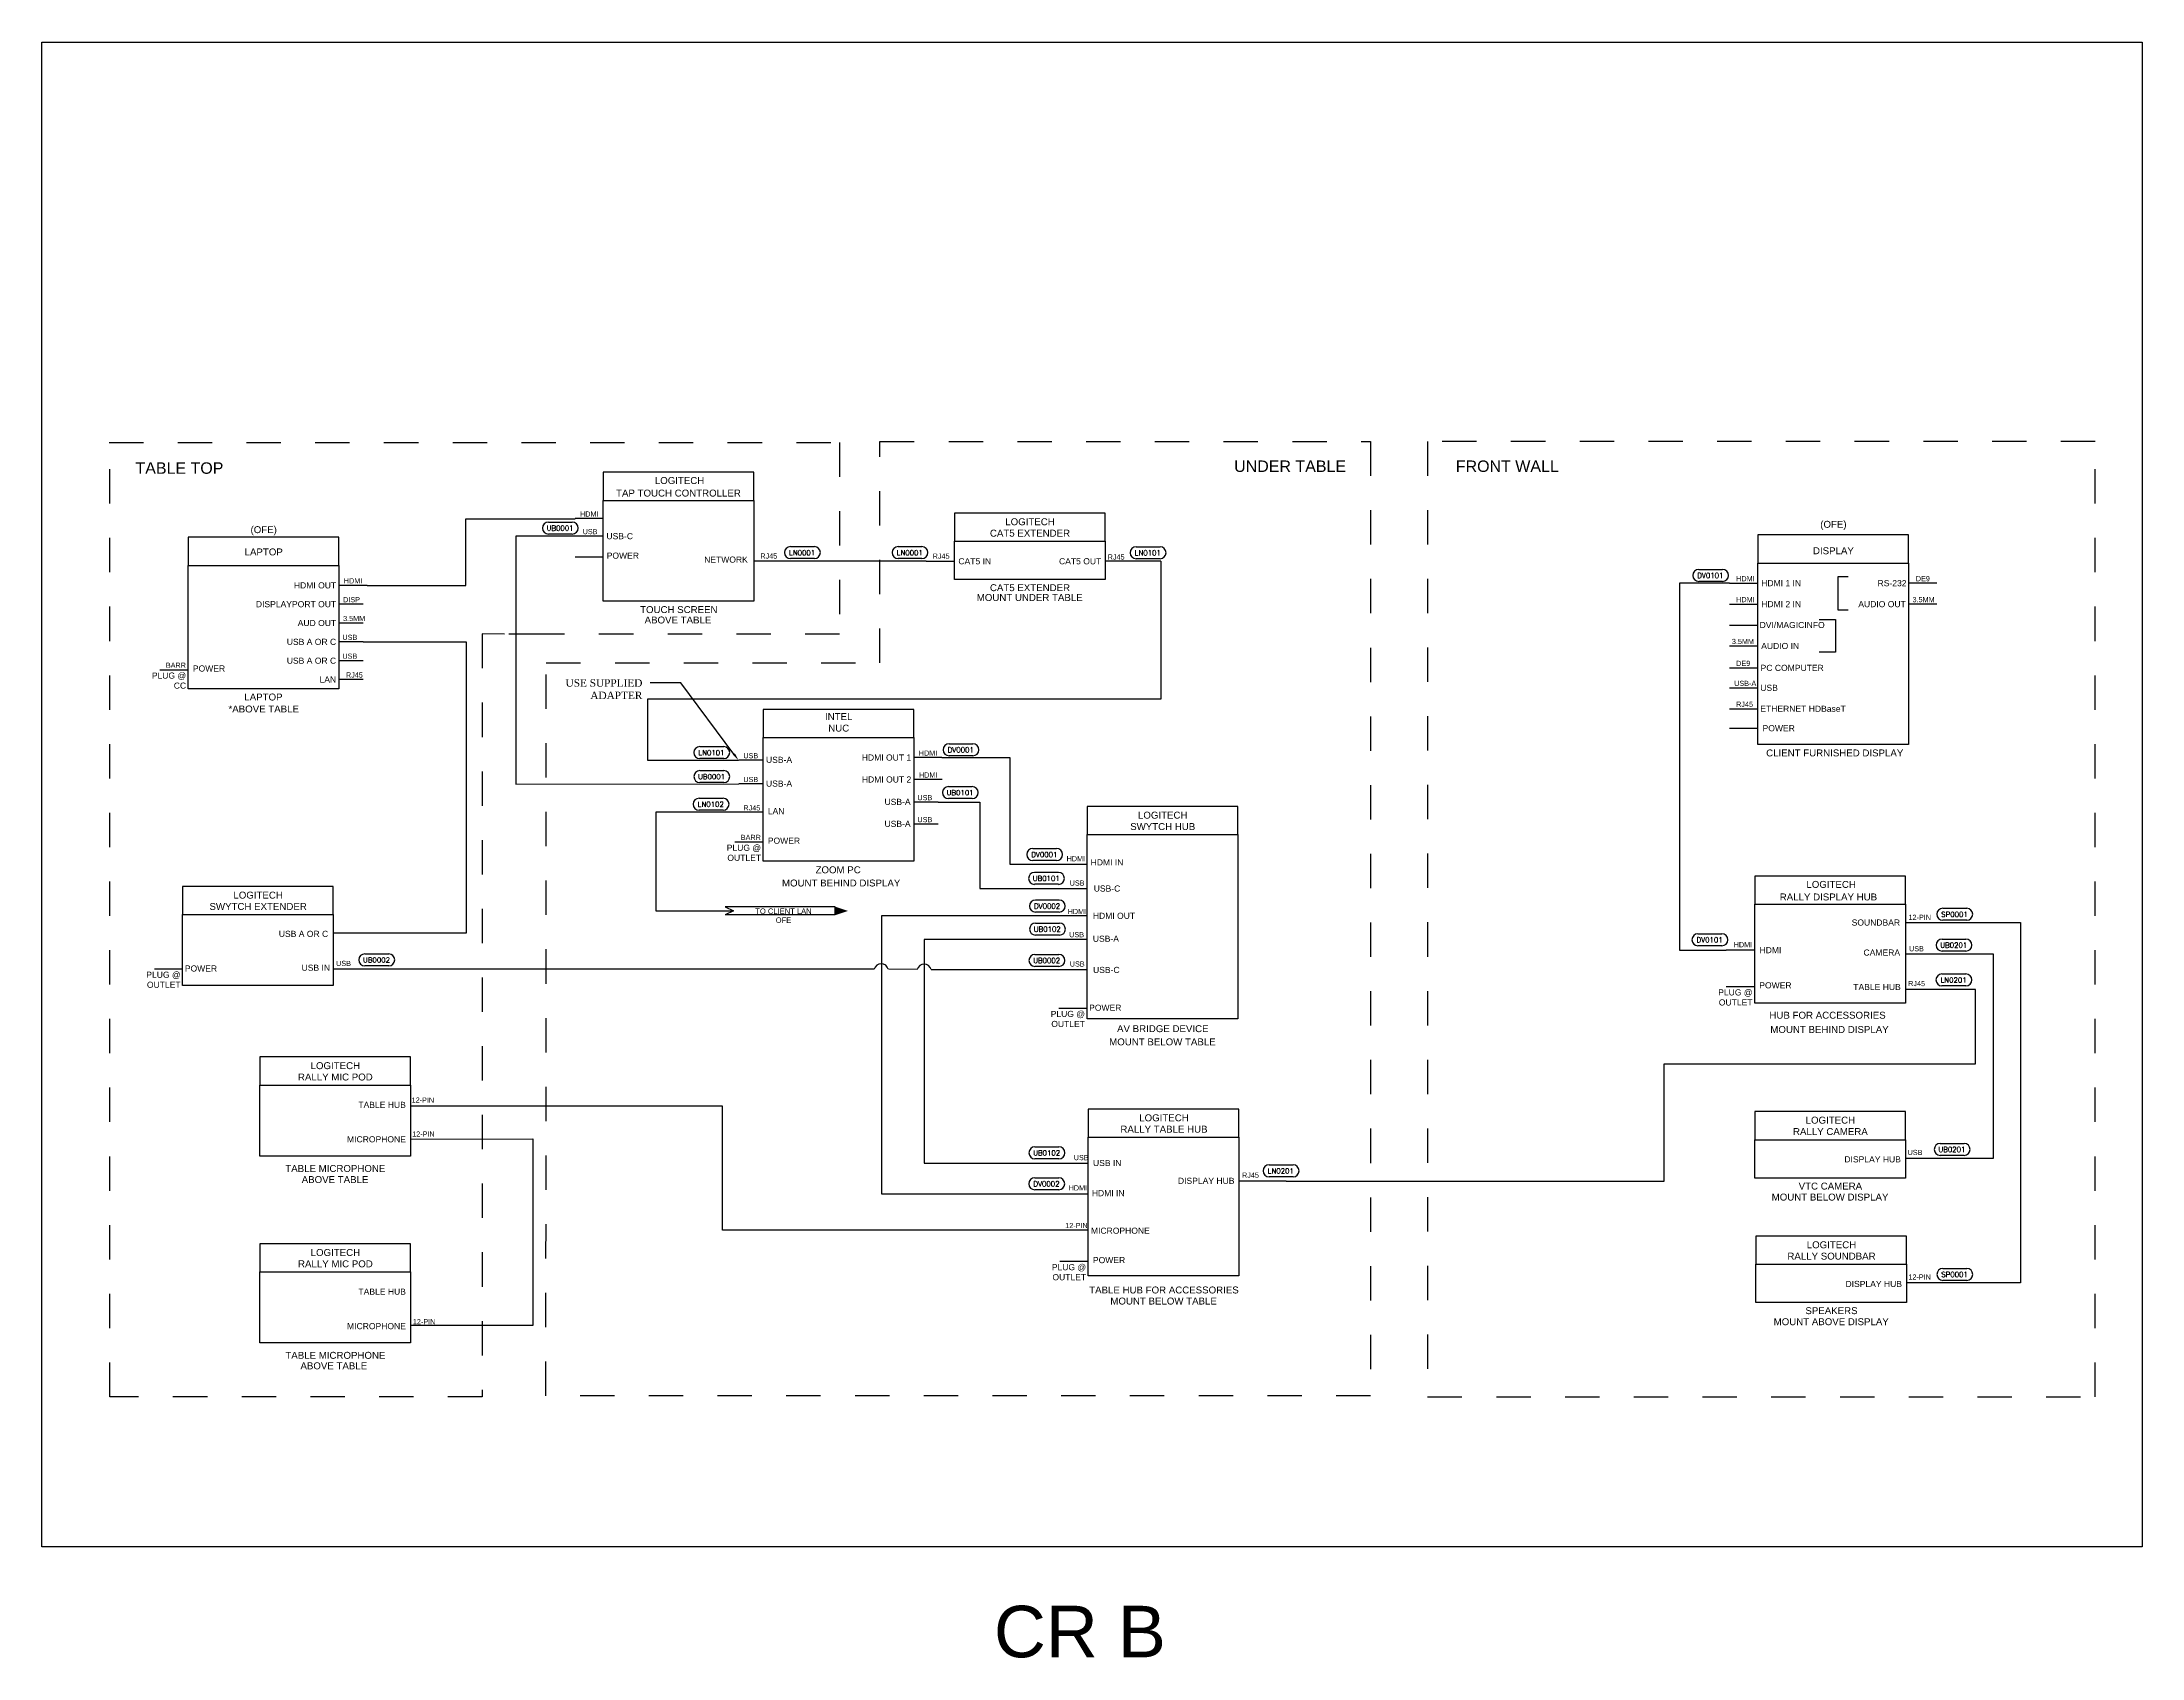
# Model space of a CAD drawing. Header units: inches. Extents: x 8 to 214, y -1 to 40.
# Drawn here: x 96.43 to 126.99, y -0.73 to 22.79 of the extents above; entities that cross this region are included whole.
import ezdxf
from ezdxf import colors
from ezdxf.entities.mleader import LeaderData, LeaderLine
from ezdxf.enums import TextEntityAlignment as Align
from ezdxf.math import Vec2, Vec3

# ---------------------------------------------------------------- set-up
doc = ezdxf.new("R2010")
doc.units = ezdxf.units.IN
doc.header["$MEASUREMENT"] = 0
doc.linetypes.add('1DASH', pattern=[1, 0.5, -0.5])
for name, color, linetype in [('AV-1-DASH', 3, '1DASH'), ('AV-CABLE-AUDIO', 4, 'Continuous'), ('AV-CABLE-CNTRL', 2, 'Continuous'), ('AV-CABLE-VIDEO', 6, 'Continuous'), ('AV-CBL-AUDIO', 4, 'Continuous'), ('AV-DEVICE', 4, 'Continuous'), ('AV-NOTE', 1, 'Continuous'), ('AV-TEXT', 2, 'Continuous')]:
    doc.layers.add(name, color=color, linetype=linetype)
doc.layers.add('AV-VPRT', color=9, linetype='Continuous', plot=False)
doc.styles.add('AVCON', font='BOOKOS.TTF')
doc.styles.add('PDF Arial', font='arial.ttf')
doc.styles.get("Standard").update_dxf_attribs({"font": 'simplex.shx'})
doc.styles.add('WL-BASE', font='arial.ttf')

# ---------------------------------------------------------------- blocks, each defined once
blk = doc.blocks.new('WIRE_LABEL')
at = {"layer": 'AV-TEXT'}
for p, q in [((-0.137, 0.141), (0.143, 0.141)), ((0.143, 0), (-0.137, 0))]:
    blk.add_line(p, q, dxfattribs=at)
for centre, start, end in [((-0.137, 0.07), 90, 270), ((0.143, 0.07), 270, 90)]:
    blk.add_arc(centre, 0.0703, start, end, dxfattribs=at)
blk.add_attdef('NUMBER', text='', height=0.06, dxfattribs=at).set_placement((0, 0.039), align=Align.CENTER)

msp = doc.modelspace()

# ---------------------------------------------------------------- linework, layer by layer
for points in [[(104.599, 16.117), (106.79, 16.117), (106.79, 16.528), (104.599, 16.528)], [(104.599, 16.117), (106.79, 16.117), (106.79, 14.651), (104.599, 14.651)], [(109.708, 15.522), (111.9, 15.522), (111.9, 15.933), (109.708, 15.933)], [(109.708, 15.522), (111.9, 15.522), (111.9, 14.964), (109.708, 14.964)], [(106.924, 12.665), (109.116, 12.665), (109.116, 13.076), (106.924, 13.076)], [(106.924, 12.665), (109.116, 12.665), (109.116, 10.867), (106.924, 10.867)], [(111.639, 11.253), (113.831, 11.253), (113.831, 11.664), (111.639, 11.664)], [(111.639, 11.253), (113.831, 11.253), (113.831, 8.57), (111.639, 8.57)], [(98.478, 10.089), (100.67, 10.089), (100.67, 10.5), (98.478, 10.5)], [(121.353, 10.239), (123.545, 10.239), (123.545, 10.65), (121.353, 10.65)], [(98.478, 10.089), (100.67, 10.089), (100.67, 9.057), (98.478, 9.057)], [(121.353, 10.239), (123.545, 10.239), (123.545, 8.798), (121.353, 8.798)], [(99.601, 7.607), (101.793, 7.607), (101.793, 8.018), (99.601, 8.018)], [(99.601, 7.607), (101.793, 7.607), (101.793, 6.574), (99.601, 6.574)], [(111.656, 6.848), (113.848, 6.848), (113.848, 7.259), (111.656, 7.259)], [(121.352, 6.813), (123.544, 6.813), (123.544, 7.224), (121.352, 7.224)], [(111.656, 6.848), (113.848, 6.848), (113.848, 4.834), (111.656, 4.834)], [(121.352, 6.813), (123.544, 6.813), (123.544, 6.255), (121.352, 6.255)], [(99.601, 4.888), (101.793, 4.888), (101.793, 5.299), (99.601, 5.299)], [(121.369, 5), (123.561, 5), (123.561, 5.411), (121.369, 5.411)], [(121.369, 5), (123.561, 5), (123.561, 4.442), (121.369, 4.442)], [(99.601, 4.888), (101.793, 4.888), (101.793, 3.856), (99.601, 3.856)]]:
    msp.add_lwpolyline(points, close=True)
at = {"color": 1}
for points in [[(98.559, 15.172), (100.751, 15.172), (100.751, 15.583), (98.559, 15.583)], [(121.397, 15.203), (123.589, 15.203), (123.589, 15.614), (121.397, 15.614)], [(98.559, 15.172), (100.751, 15.172), (100.751, 13.373), (98.559, 13.373)], [(121.397, 15.203), (123.589, 15.203), (123.589, 12.565), (121.397, 12.565)]]:
    msp.add_lwpolyline(points, close=True, dxfattribs=at)
at = {"layer": 'AV-1-DASH'}
for points in [[(97.409, 16.96), (108.037, 16.96), (108.037, 14.172), (103.727, 14.172), (103.16, 14.173), (102.839, 14.174), (102.839, 3.071), (97.422, 3.071), (97.422, 16.96)], [(103.77, 13.754), (108.625, 13.754), (108.625, 16.974), (115.762, 16.974), (115.762, 16.974), (115.762, 3.084), (103.765, 3.084), (103.77, 13.607)], [(116.593, 16.977), (116.593, 3.071), (126.306, 3.071), (126.306, 16.977), (116.593, 16.977)]]:
    msp.add_lwpolyline(points, dxfattribs=at)
at = {"layer": 'AV-CABLE-AUDIO', "color": 2}
msp.add_line((104.597, 15.598), (103.328, 15.598), dxfattribs=at)
at = {"layer": 'AV-CABLE-AUDIO', "color": 1}
for p, q in [((104.188, 15.297), (104.599, 15.297)), ((122.713, 15.004), (122.559, 15.004)), ((122.559, 15.004), (122.559, 14.525)), ((122.289, 14.386), (122.529, 14.386)), ((122.529, 14.386), (122.529, 13.907)), ((122.559, 14.525), (122.713, 14.525)), ((122.529, 13.907), (122.289, 13.907)), ((98.148, 13.654), (98.559, 13.654)), ((120.986, 12.802), (121.397, 12.802)), ((106.513, 11.148), (106.924, 11.148)), ((98.068, 9.3), (98.479, 9.3)), ((120.938, 9.043), (121.349, 9.043)), ((111.226, 8.729), (111.637, 8.729)), ((111.243, 5.044), (111.654, 5.044))]:
    msp.add_line(p, q, dxfattribs=at)
at = {"layer": 'AV-CABLE-AUDIO'}
for p, q in [((124, 14.608), (123.589, 14.608)), ((120.986, 13.999), (121.397, 13.999))]:
    msp.add_line(p, q, dxfattribs=at)
at = {"layer": 'AV-CABLE-CNTRL'}
for p, q in [((109.297, 15.232), (109.708, 15.232)), ((112.712, 15.232), (111.9, 15.232)), ((101.105, 14.059), (100.751, 14.059)), ((101.105, 13.785), (100.751, 13.785)), ((101.105, 13.511), (100.751, 13.511)), ((120.986, 13.68), (121.397, 13.68)), ((120.986, 13.39), (121.397, 13.39)), ((120.986, 13.085), (121.397, 13.085)), ((106.924, 12.336), (106.57, 12.336)), ((106.924, 11.991), (106.57, 11.991)), ((109.47, 11.726), (109.116, 11.726)), ((106.923, 11.578), (106.57, 11.578)), ((109.47, 11.407), (109.116, 11.407)), ((107.975, 10.202), (106.373, 10.202)), ((106.373, 10.202), (106.493, 10.143)), ((106.493, 10.143), (106.373, 10.084)), ((107.975, 10.084), (106.373, 10.084)), ((107.975, 10.085), (107.975, 10.202)), ((114.537, 6.211), (113.848, 6.211))]:
    msp.add_line(p, q, dxfattribs=at)
at = {"layer": 'AV-CABLE-CNTRL', "color": 1}
msp.add_line((107.975, 10.084), (107.975, 10.202), dxfattribs=at)
at = {"layer": 'AV-CABLE-CNTRL'}
for points in [[(103.328, 15.598), (103.328, 11.989), (106.57, 11.991)], [(112.712, 15.232), (112.712, 13.224), (105.244, 13.224), (105.244, 12.338), (106.565, 12.336)], [(109.297, 15.232), (106.79, 15.232)], [(101.105, 14.059), (102.603, 14.059), (102.603, 9.818), (100.67, 9.818)], [(109.47, 11.726), (110.08, 11.726), (110.08, 10.47), (111.639, 10.47)], [(106.57, 11.578), (105.366, 11.578), (105.366, 10.143), (106.493, 10.143)], [(123.545, 9.973), (125.221, 9.973), (125.221, 4.73), (123.561, 4.73)], [(111.639, 9.726), (109.269, 9.726), (109.269, 6.471), (111.656, 6.471)], [(123.545, 9.519), (124.822, 9.519), (124.822, 6.541), (123.544, 6.541)], [(108.541, 9.294), (100.67, 9.294)], [(109.166, 9.289), (108.747, 9.294)], [(109.371, 9.289), (111.639, 9.289)], [(114.537, 6.211), (120.037, 6.211), (120.037, 7.919), (124.564, 7.919), (124.564, 8.999), (123.545, 8.999)], [(111.656, 5.495), (106.335, 5.495), (106.335, 7.303), (101.793, 7.303)], [(101.793, 6.822), (103.576, 6.827)], [(103.576, 6.827), (103.576, 4.109), (101.797, 4.109)]]:
    msp.add_lwpolyline(points, dxfattribs=at)
for centre in [(108.644, 9.267), (109.269, 9.262)]:
    msp.add_arc(centre, 0.106, 15, 165, dxfattribs=at)
msp.add_solid([(107.975, 10.204), (108.16, 10.143), (107.975, 10.081)], dxfattribs=at)
at = {"layer": 'AV-CABLE-VIDEO'}
for p, q in [((104.599, 15.854), (104.188, 15.854)), ((101.162, 14.881), (100.751, 14.881)), ((109.527, 12.375), (109.116, 12.375)), ((109.529, 12.056), (109.118, 12.056)), ((121.348, 9.572), (120.937, 9.572))]:
    msp.add_line(p, q, dxfattribs=at)
at = {"layer": 'AV-CABLE-VIDEO', "color": 6}
for p, q in [((120.986, 14.913), (121.397, 14.913)), ((120.986, 14.608), (121.397, 14.608)), ((120.986, 14.304), (121.397, 14.304))]:
    msp.add_line(p, q, dxfattribs=at)
at = {"layer": 'AV-CABLE-VIDEO', "color": 2}
msp.add_line((124, 14.913), (123.589, 14.913), dxfattribs=at)
at = {"layer": 'AV-CABLE-VIDEO', "color": 114, "true_color": 0x139b48}
msp.add_line((101.105, 14.607), (100.751, 14.607), dxfattribs=at)
at = {"layer": 'AV-CABLE-VIDEO'}
for points in [[(101.162, 14.881), (102.601, 14.881), (102.601, 15.85), (104.188, 15.85)], [(120.986, 14.913), (120.26, 14.913), (120.26, 9.572), (120.937, 9.572)], [(109.527, 12.375), (110.515, 12.375), (110.515, 10.824), (111.639, 10.824)], [(111.639, 10.071), (108.646, 10.071), (108.646, 6.026), (111.656, 6.026)]]:
    msp.add_lwpolyline(points, dxfattribs=at)
at = {"layer": 'AV-CBL-AUDIO'}
msp.add_line((101.105, 14.333), (100.751, 14.333), dxfattribs=at)
at = {"layer": 'AV-VPRT'}
msp.add_lwpolyline([(96.433, 22.789), (126.987, 22.789), (126.987, 0.887), (96.433, 0.887)], close=True, dxfattribs=at)

# ---------------------------------------------------------------- block references
at = {"layer": 'AV-DEVICE', "xscale": 1.241608134679848, "yscale": 1.241608134679848, "zscale": 1.241608134679848}
for p, values in [((103.971, 15.628), {'NUMBER': 'UB0001'}), ((107.493, 15.27), {'NUMBER': 'LN0001'}), ((109.059, 15.27), {'NUMBER': 'LN0001'}), ((112.522, 15.269), {'NUMBER': 'LN0101'}), ((120.707, 14.939), {'NUMBER': 'DV0101'}), ((106.174, 12.36), {'NUMBER': 'LN0101'}), ((109.801, 12.401), {'NUMBER': 'DV0001'}), ((106.175, 12.011), {'NUMBER': 'UB0001'}), ((109.791, 11.778), {'NUMBER': 'UB0101'}), ((106.164, 11.609), {'NUMBER': 'LN0102'}), ((111.017, 10.877), {'NUMBER': 'DV0001'}), ((111.044, 10.53), {'NUMBER': 'UB0101'}), ((111.057, 10.127), {'NUMBER': 'DV0002'}), ((124.259, 10.007), {'NUMBER': 'SP0001'}), ((111.059, 9.791), {'NUMBER': 'UB0102'}), ((120.696, 9.636), {'NUMBER': 'DV0101'}), ((101.3, 9.343), {'NUMBER': 'UB0002'}), ((111.05, 9.335), {'NUMBER': 'UB0002'}), ((124.248, 9.558), {'NUMBER': 'UB0201'}), ((124.246, 9.051), {'NUMBER': 'LN0201'}), ((124.221, 6.585), {'NUMBER': 'UB0201'}), ((111.05, 6.535), {'NUMBER': 'UB0102'}), ((114.457, 6.273), {'NUMBER': 'LN0201'}), ((111.048, 6.085), {'NUMBER': 'DV0002'}), ((124.26, 4.766), {'NUMBER': 'SP0001'})]:
    msp.add_blockref('WIRE_LABEL', p, dxfattribs=at).add_auto_attribs(values)

# ---------------------------------------------------------------- texts
at = {"style": 'WL-BASE'}
for s, height, p in [('TABLE TOP', 0.1665, (97.793, 16.588)), ('UNDER TABLE', 0.16652, (113.778, 16.615)), ('FRONT WALL', 0.1665, (117.003, 16.615))]:
    msp.add_text(s, height=height, dxfattribs=at).set_placement(p, align=Align.MIDDLE_LEFT)
for s, height, p in [('TAP TOUCH CONTROLLER', 0.10083, (106.601, 16.224)), ('LOGITECH', 0.1008, (106.069, 16.407)), ('TOUCH SCREEN', 0.10083, (106.262, 14.528)), ('ZOOM PC', 0.1008, (108.345, 10.741)), ('RALLY DISPLAY HUB', 0.10083, (123.133, 10.346)), ('LOGITECH', 0.1008, (122.824, 10.529)), ('HUB FOR ACCESSORIES', 0.10083, (123.257, 8.625))]:
    msp.add_text(s, height=height, dxfattribs=at).set_placement(p, align=Align.MIDDLE_RIGHT)
for s, height, p in [('CAT5 EXTENDER', 0.10083, (110.808, 14.847)), ('AV BRIDGE DEVICE', 0.10083, (112.74, 8.429)), ('TABLE MICROPHONE', 0.10083, (100.701, 6.394)), ('VTC CAMERA', 0.1008, (122.453, 6.138)), ('TABLE HUB FOR ACCESSORIES', 0.10083, (112.757, 4.626)), ('SPEAKERS', 0.1008, (122.469, 4.325)), ('TABLE MICROPHONE', 0.10083, (100.702, 3.675)), ('CR B', 0.75, (111.534, -0.345))]:
    msp.add_text(s, height=height, dxfattribs=at).set_placement(p, align=Align.MIDDLE_CENTER)
at = {"color": 1, "style": 'WL-BASE'}
for s, height, p in [('ABOVE TABLE', 0.10083, (105.686, 14.377)), ('LAPTOP', 0.1008, (99.655, 13.256)), ('*ABOVE TABLE', 0.10083, (99.659, 13.082)), ('MOUNT BELOW TABLE', 0.10083, (112.735, 8.237)), ('ABOVE TABLE', 0.10083, (100.697, 6.233)), ('MOUNT BELOW DISPLAY', 0.10083, (122.448, 5.978)), ('MOUNT BELOW TABLE', 0.10083, (112.752, 4.465)), ('MOUNT ABOVE DISPLAY', 0.10083, (122.465, 4.164)), ('ABOVE TABLE', 0.10083, (100.679, 3.522))]:
    msp.add_text(s, height=height, dxfattribs=at).set_placement(p, align=Align.MIDDLE_CENTER)
msp.add_text('CLIENT FURNISHED DISPLAY', height=0.10083, dxfattribs=at).set_placement((123.514, 12.442), align=Align.MIDDLE_RIGHT)
at = {"attachment_point": 2, "style": 'WL-BASE'}
for s, heights, insert, char_height in [('CAT5 EXTENDER', [0], (110.808, 15.691), 0.10083), ('LOGITECH', [0], (110.808, 15.857), 0.1008), ('INTEL\\PNUC', [0.445], (108.025, 13.022), 0.1008), ('SWYTCH HUB', [0], (112.739, 11.421), 0.1008), ('LOGITECH', [0], (112.739, 11.587), 0.1008), ('LOGITECH', [0], (99.578, 10.423), 0.1008), ('SWYTCH EXTENDER', [0], (99.578, 10.258), 0.10083), ('RALLY MIC POD', [0], (100.701, 7.776), 0.10083), ('LOGITECH', [0], (100.701, 7.941), 0.1008), ('LOGITECH', [0], (112.757, 7.182), 0.1008), ('LOGITECH', [0], (122.453, 7.148), 0.1008), ('RALLY TABLE HUB', [0], (112.757, 7.017), 0.10083), ('RALLY CAMERA', [0], (122.453, 6.982), 0.10083), ('LOGITECH', [0], (100.702, 5.222), 0.1008), ('LOGITECH', [0], (122.469, 5.334), 0.1008), ('RALLY MIC POD', [0], (100.702, 5.057), 0.10083), ('RALLY SOUNDBAR', [0], (122.469, 5.169), 0.10083)]:
    msp.add_mtext_dynamic_manual_height_columns(s, width=3.03705, gutter_width=1, heights=heights, dxfattribs=dict(at, insert=insert, char_height=char_height))
at = {"color": 1, "attachment_point": 2, "style": 'WL-BASE'}
for s, heights, insert, char_height in [('(OFE)', [0], (122.497, 15.82), 0.1008), ('LAPTOP', [0.114], (99.659, 15.418), 0.1008), ('\\pxqr;DISPLAY', [0], (121.276, 15.435), 0.10083)]:
    msp.add_mtext_dynamic_manual_height_columns(s, width=3.03705, gutter_width=1, heights=heights, dxfattribs=dict(at, insert=insert, char_height=char_height))
at = {"layer": 'AV-CABLE-AUDIO', "color": 2, "style": 'WL-BASE'}
for s, height, p in [('USB-C', 0.089, (105.032, 15.597)), ('USB-C', 0.089, (112.122, 10.469)), ('USB-A', 0.089, (112.102, 9.738)), ('SOUNDBAR', 0.089, (123.467, 9.974)), ('CAMERA', 0.089, (123.467, 9.537)), ('USB IN', 0.089, (100.624, 9.316)), ('USB-C', 0.089, (112.112, 9.284)), ('TABLE HUB', 0.089, (123.477, 9.036)), ('TABLE HUB', 0.089, (101.727, 7.32)), ('MICROPHONE', 0.089, (101.728, 6.819)), ('USB IN', 0.089, (112.139, 6.474)), ('DISPLAY HUB', 0.08905, (123.479, 6.527)), ('DISPLAY HUB', 0.08905, (113.783, 6.215)), ('MICROPHONE', 0.089, (112.551, 5.489)), ('TABLE HUB', 0.089, (101.728, 4.602)), ('DISPLAY HUB', 0.08905, (123.495, 4.714)), ('MICROPHONE', 0.089, (101.728, 4.1))]:
    msp.add_text(s, height=height, dxfattribs=at).set_placement(p, align=Align.MIDDLE_RIGHT)
at = {"layer": 'AV-CABLE-AUDIO', "color": 1, "style": 'WL-BASE'}
for s, p in [('POWER', (105.119, 15.314)), ('PLUG @', (98.53, 13.568)), ('CC', (98.53, 13.422)), ('POWER', (99.098, 13.671)), ('POWER', (121.936, 12.802)), ('PLUG @', (106.895, 11.062)), ('POWER', (107.463, 11.165)), ('OUTLET', (106.895, 10.916)), ('PLUG @', (98.45, 9.214)), ('POWER', (98.981, 9.305)), ('OUTLET', (98.45, 9.068)), ('PLUG @', (121.32, 8.957)), ('POWER', (121.888, 9.06)), ('PLUG @', (111.608, 8.644)), ('POWER', (112.138, 8.734)), ('OUTLET', (121.32, 8.811)), ('OUTLET', (111.608, 8.498)), ('PLUG @', (111.625, 4.958)), ('POWER', (112.193, 5.061)), ('OUTLET', (111.625, 4.812))]:
    msp.add_text(s, height=0.089, dxfattribs=at).set_placement(p, align=Align.MIDDLE_RIGHT)
at = {"layer": 'AV-CABLE-AUDIO', "color": 2, "style": 'WL-BASE'}
for s, p in [('RJ45', (106.885, 15.27)), ('RJ45', (109.392, 15.269)), ('RJ45', (111.938, 15.256)), ('USB', (123.597, 9.555)), ('USB', (123.576, 6.59))]:
    msp.add_text(s, height=0.0753, dxfattribs=at).set_placement(p)
at = {"layer": 'AV-CABLE-AUDIO', "style": 'WL-BASE'}
for p in [(123.648, 14.636), (121.02, 14.027)]:
    msp.add_text('3.5MM', height=0.0753, dxfattribs=at).set_placement(p)
for s, p in [('AUDIO OUT', (123.55, 14.608)), ('AUDIO IN', (121.999, 13.999))]:
    msp.add_text(s, height=0.089, dxfattribs=at).set_placement(p, align=Align.MIDDLE_RIGHT)
at = {"layer": 'AV-CABLE-AUDIO', "color": 1, "style": 'WL-BASE'}
for p in [(98.235, 13.681), (106.6, 11.175)]:
    msp.add_text('BARR', height=0.0753, dxfattribs=at).set_placement(p)
at = {"layer": 'AV-CABLE-AUDIO', "color": 6, "style": 'WL-BASE'}
msp.add_text('HDMI', height=0.089, dxfattribs=at).set_placement((121.74, 9.572), align=Align.MIDDLE_RIGHT)
at = {"layer": 'AV-CABLE-CNTRL', "style": 'WL-BASE'}
for s, p in [('USB', (104.299, 15.626)), ('USB', (100.804, 14.087)), ('USB', (100.804, 13.813)), ('DE9', (121.082, 13.708)), ('RJ45', (100.855, 13.539)), ('USB-A', (121.053, 13.417)), ('RJ45', (121.082, 13.113)), ('USB', (106.637, 12.364)), ('USB', (106.637, 12.018)), ('RJ45', (106.639, 11.605)), ('USB', (109.17, 11.754)), ('USB', (109.17, 11.434)), ('USB', (111.385, 10.511)), ('12-PIN', (123.59, 10.012)), ('USB', (111.378, 9.76)), ('USB', (100.712, 9.341)), ('USB', (111.387, 9.333)), ('RJ45', (123.585, 9.048)), ('12-PIN', (101.811, 7.352)), ('12-PIN', (101.819, 6.858)), ('USB', (111.445, 6.515)), ('RJ45', (113.893, 6.26)), ('12-PIN', (111.32, 5.526)), ('12-PIN', (123.588, 4.777)), ('12-PIN', (101.829, 4.127))]:
    msp.add_text(s, height=0.0753, dxfattribs=at).set_placement(p)
for s, p in [('NETWORK', (106.067, 15.256)), ('CAT5 IN', (109.766, 15.232))]:
    msp.add_text(s, height=0.089, dxfattribs=at).set_placement(p, align=Align.MIDDLE_LEFT)
for s, height, p in [('CAT5 OUT', 0.089, (111.845, 15.232)), ('USB A OR C', 0.089, (100.713, 14.059)), ('USB A OR C', 0.089, (100.713, 13.785)), ('LAN', 0.089, (100.713, 13.511)), ('PC COMPUTER', 0.08905, (122.357, 13.68)), ('USB', 0.089, (121.689, 13.39)), ('ETHERNET HDBaseT', 0.08905, (122.677, 13.085)), ('USB-A', 0.089, (107.347, 12.342)), ('USB-A', 0.089, (107.347, 11.996)), ('LAN', 0.089, (107.235, 11.595)), ('USB-A', 0.089, (109.071, 11.73)), ('USB-A', 0.089, (109.071, 11.41)), ('USB A OR C', 0.089, (100.597, 9.809))]:
    msp.add_text(s, height=height, dxfattribs=at).set_placement(p, align=Align.MIDDLE_RIGHT)
at = {"layer": 'AV-CABLE-CNTRL', "insert": (106.012, 9.968), "char_height": 0.07878, "width": 2.41828, "attachment_point": 7, "style": 'PDF Arial'}
msp.add_mtext('\\pxqc;TO CLIENT LAN\\POFE ', dxfattribs=at)
at = {"layer": 'AV-CABLE-VIDEO', "style": 'WL-BASE'}
for p in [(104.261, 15.882), (100.825, 14.909), (109.19, 12.402), (109.192, 12.083), (121.046, 9.613)]:
    msp.add_text('HDMI', height=0.0753, dxfattribs=at).set_placement(p)
at = {"layer": 'AV-CABLE-VIDEO', "color": 6, "style": 'WL-BASE'}
for p in [(121.082, 14.94), (121.082, 14.636), (111.34, 10.865), (111.355, 10.097), (111.37, 6.074)]:
    msp.add_text('HDMI', height=0.0753, dxfattribs=at).set_placement(p)
at = {"layer": 'AV-CABLE-VIDEO', "color": 2, "style": 'WL-BASE'}
msp.add_text('DE9', height=0.0753, dxfattribs=at).set_placement((123.696, 14.94))
at = {"layer": 'AV-CABLE-VIDEO', "style": 'WL-BASE'}
for s, p in [('HDMI OUT', (100.713, 14.881)), ('HDMI OUT 1', (109.079, 12.375)), ('HDMI OUT 2', (109.08, 12.056))]:
    msp.add_text(s, height=0.089, dxfattribs=at).set_placement(p, align=Align.MIDDLE_RIGHT)
at = {"layer": 'AV-CABLE-VIDEO', "color": 114, "true_color": 0x139b48, "style": 'WL-BASE'}
msp.add_text('DISP', height=0.0753, dxfattribs=at).set_placement((100.814, 14.635))
at = {"layer": 'AV-CABLE-VIDEO', "color": 6, "style": 'WL-BASE'}
for s, height, p in [('HDMI 1 IN', 0.089, (122.027, 14.913)), ('HDMI 2 IN', 0.089, (122.027, 14.608)), ('DVI/MAGICINFO', 0.08905, (122.37, 14.304)), ('HDMI IN', 0.089, (112.167, 10.849)), ('HDMI OUT', 0.089, (112.337, 10.072)), ('HDMI IN', 0.089, (112.184, 6.035))]:
    msp.add_text(s, height=height, dxfattribs=at).set_placement(p, align=Align.MIDDLE_RIGHT)
at = {"layer": 'AV-CABLE-VIDEO', "color": 2, "style": 'WL-BASE'}
msp.add_text('RS-232', height=0.089, dxfattribs=at).set_placement((123.561, 14.913), align=Align.MIDDLE_RIGHT)
at = {"layer": 'AV-CABLE-VIDEO', "color": 114, "true_color": 0x139b48, "style": 'WL-BASE'}
msp.add_text('DISPLAYPORT OUT', height=0.08905, dxfattribs=at).set_placement((100.713, 14.607), align=Align.MIDDLE_RIGHT)
at = {"layer": 'AV-CBL-AUDIO', "style": 'WL-BASE'}
msp.add_text('AUD OUT', height=0.089, dxfattribs=at).set_placement((100.713, 14.333), align=Align.MIDDLE_RIGHT)
msp.add_text('3.5MM', height=0.0753, dxfattribs=at).set_placement((100.814, 14.361))
at = {"layer": 'AV-NOTE', "style": 'WL-BASE'}
msp.add_text('MOUNT UNDER TABLE', height=0.10083, dxfattribs=at).set_placement((110.804, 14.704), align=Align.MIDDLE_CENTER)
for p in [(108.921, 10.549), (123.301, 8.417)]:
    msp.add_text('MOUNT BEHIND DISPLAY', height=0.10083, dxfattribs=at).set_placement(p, align=Align.MIDDLE_RIGHT)
at = {"layer": 'AV-NOTE', "color": 1, "insert": (99.659, 15.742), "char_height": 0.1008, "attachment_point": 2, "style": 'WL-BASE'}
msp.add_mtext_dynamic_manual_height_columns('(OFE)', width=3.03705, gutter_width=1, heights=[0], dxfattribs=at)

# ---------------------------------------------------------------- leaders
at = {"layer": 'AV-NOTE'}
ml = msp.add_multileader_mtext('Standard', dxfattribs=at)
ml.set_content('USE SUPPLIED\\PADAPTER', color=256, style='AVCON')
ml.set_leader_properties()
ml.build(insert=Vec2(0, 0))
ml.multileader.update_dxf_attribs({"dogleg_length": 0.36, "arrow_head_size": 0.109})
ctx = ml.context
ctx.base_point, ctx.char_height, ctx.arrow_head_size, ctx.landing_gap_size, ctx.plane_origin = Vec3(103.855, 13.461), 0.10864, 0.109, 0.112, Vec3(105.861, 18.886)
ctx.text_align_type = 2
notes = []
notes.append((ctx, [(1, (1, 1, 0), (105.727, 13.461), (-1, 0), 0.447, [(0, [(106.565, 12.339)], 0, [])])]))
ctx.mtext.insert, ctx.mtext.alignment, ctx.mtext.flow_direction = Vec3(105.168, 13.515), 3, 5
for ctx, leaders in notes:
    for number, flags, end, landing, length, lines in leaders:
        leader = LeaderData()
        leader.index, (leader.has_last_leader_line, leader.has_dogleg_vector, leader.attachment_direction) = number, flags
        leader.last_leader_point, leader.dogleg_vector, leader.dogleg_length = Vec3(end), Vec3(landing), length
        for number, points, colour, breaks in lines:
            line = LeaderLine()
            line.index, line.vertices, line.color, line.breaks = number, Vec3.list(points), colors.encode_raw_color(colour), breaks
            leader.lines.append(line)
        ctx.leaders.append(leader)

doc.saveas('drawing.dxf')
